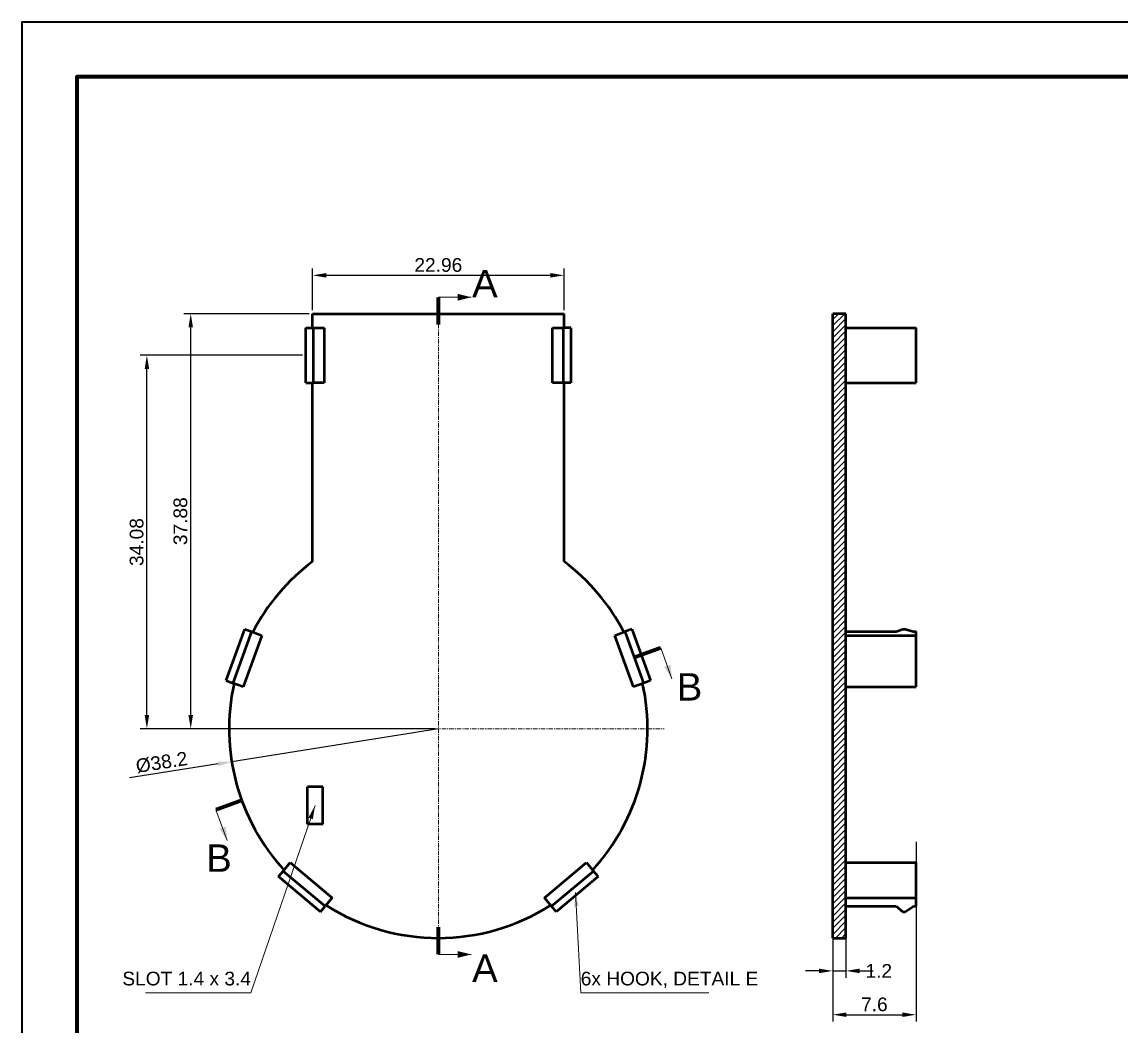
# Model space of a CAD drawing. Header units: millimetres. Extents: x 0 to 900, y 0 to 148.
# Drawn here: x 690 to 790.4, y 56.8 to 148.5 of the extents above; entities that cross this region are included whole.
import ezdxf
from ezdxf.enums import TextEntityAlignment as Align

# ---------------------------------------------------------------- set-up
doc = ezdxf.new("R2010")
doc.units = ezdxf.units.MM
doc.header["$LTSCALE"] = 0.125
doc.linetypes.add('CENTER', pattern=[5.08, 3.175, -0.635, 0.635, -0.635])
for name, color, linetype, lineweight in [('CENTER', 7, 'CENTER', 18), ('DIM', 7, 'Continuous', 18), ('FRAME', 7, 'Continuous', 70), ('SECTION_HATCH', 8, 'Continuous', 13), ('TEXT', 7, 'Continuous', 25), ('TITLE', 7, 'Continuous', 35), ('VISIBLE', 7, 'Continuous', 50)]:
    doc.layers.add(name, color=color, linetype=linetype, lineweight=lineweight)
doc.styles.add('LiberationSans', font='LiberationSans-Regular.ttf')
doc.dimstyles.new('ISO', dxfattribs={"dimscale": 0.5, "dimtxt": 2.5, "dimasz": 2.5, "dimexe": 1.25, "dimexo": 0.625, "dimtad": 1, "dimdsep": 46, "dimtxsty": 'LiberationSans', "dimcen": 0, "dimazin": 3, "dimtfac": 1, "dimtmove": 0, "dimatfit": 3})

msp = doc.modelspace()

# ---------------------------------------------------------------- hatches: boundary and pattern name
at = {"layer": 'SECTION_HATCH'}
h = msp.add_hatch(dxfattribs=at)
h.set_pattern_fill('ANSI31', scale=0.125)
h.paths.add_polyline_path([(764, 64.9), (764, 64.95), (764, 65), (764, 65.05), (764, 65.1), (764, 65.15), (764, 65.2), (764, 65.25), (764, 65.3), (764, 65.35), (764, 65.4), (764, 65.45), (764, 65.5), (764, 65.55), (764, 65.6), (764, 65.65), (764, 65.7), (764, 65.75), (764, 65.8), (764, 65.85), (764, 65.9), (764, 65.95), (764, 66), (764, 66.05), (764, 66.1), (764, 66.15), (764, 66.2), (764, 66.25), (764, 66.3), (764, 66.35), (764, 66.4), (764, 66.45), (764, 66.5), (764, 66.55), (764, 66.6), (764, 66.65), (764, 66.7), (764, 66.75), (764, 66.8), (764, 66.85), (764, 66.9), (764, 66.95), (764, 67), (764, 67.05), (764, 67.1), (764, 67.15), (764, 67.2), (764, 67.25), (764, 67.3), (764, 67.35), (764, 67.4), (764, 67.45), (764, 67.5), (764, 67.55), (764, 67.6), (764, 67.65), (764, 67.7), (764, 67.75), (764, 67.8), (764, 67.85), (764, 67.9), (764, 67.95), (764, 68), (764, 68.05), (764, 68.1), (764, 68.15), (764, 68.2), (764, 68.25), (764, 68.3), (764, 68.35), (764, 68.4), (764, 68.45), (764, 68.5), (764, 68.55), (764, 68.6), (764, 68.65), (764, 68.7), (764, 68.75), (764, 68.8), (764, 68.85), (764, 68.9), (764, 68.95), (764, 69), (764, 69.05), (764, 69.1), (764, 69.15), (764, 69.2), (764, 69.25), (764, 69.3), (764, 69.35), (764, 69.4), (764, 69.45), (764, 69.5), (764, 69.55), (764, 69.6), (764, 69.65), (764, 69.7), (764, 69.75), (764, 69.8), (764, 69.85), (764, 69.9), (764, 69.95), (764, 70), (764, 70.05), (764, 70.1), (764, 70.15), (764, 70.2), (764, 70.25), (764, 70.3), (764, 70.35), (764, 70.4), (764, 70.45), (764, 70.5), (764, 70.55), (764, 70.6), (764, 70.65), (764, 70.7), (764, 70.751), (764, 70.801), (764, 70.851), (764, 70.901), (764, 70.951), (764, 71.001), (764, 71.051), (764, 71.101), (764, 71.151), (764, 71.201), (764, 71.251), (764, 71.301), (764, 71.351), (764, 71.401), (764, 71.451), (764, 71.501), (764, 71.551), (764, 71.601), (764, 71.651), (764, 71.701), (764, 71.751), (764, 71.801), (764, 71.851), (764, 71.901), (764, 71.951), (764, 72.001), (764, 72.051), (764, 72.101), (764, 72.151), (764, 72.201), (764, 72.251), (764, 72.301), (764, 72.351), (764, 72.401), (764, 72.451), (764, 72.501), (764, 72.551), (764, 72.601), (764, 72.651), (764, 72.701), (764, 72.751), (764, 72.801), (764, 72.851), (764, 72.901), (764, 72.951), (764, 73.001), (764, 73.051), (764, 73.101), (764, 73.151), (764, 73.201), (764, 73.251), (764, 73.301), (764, 73.351), (764, 73.401), (764, 73.451), (764, 73.501), (764, 73.551), (764, 73.601), (764, 73.651), (764, 73.701), (764, 73.751), (764, 73.801), (764, 73.851), (764, 73.901), (764, 73.951), (764, 74.001), (764, 74.051), (764, 74.101), (764, 74.151), (764, 74.201), (764, 74.251), (764, 74.301), (764, 74.351), (764, 74.401), (764, 74.451), (764, 74.501), (764, 74.551), (764, 74.601), (764, 74.651), (764, 74.701), (764, 74.751), (764, 74.801), (764, 74.851), (764, 74.901), (764, 74.951), (764, 75.001), (764, 75.051), (764, 75.101), (764, 75.151), (764, 75.201), (764, 75.251), (764, 75.301), (764, 75.351), (764, 75.401), (764, 75.451), (764, 75.501), (764, 75.551), (764, 75.601), (764, 75.651), (764, 75.701), (764, 75.751), (764, 75.801), (764, 75.851), (764, 75.901), (764, 75.951), (764, 76.001), (764, 76.051), (764, 76.101), (764, 76.151), (764, 76.201), (764, 76.251), (764, 76.301), (764, 76.351), (764, 76.401), (764, 76.451), (764, 76.501), (764, 76.551), (764, 76.601), (764, 76.651), (764, 76.701), (764, 76.751), (764, 76.801), (764, 76.851), (764, 76.901), (764, 76.951), (764, 77.001), (764, 77.051), (764, 77.101), (764, 77.151), (764, 77.201), (764, 77.251), (764, 77.301), (764, 77.351), (764, 77.401), (764, 77.451), (764, 77.501), (764, 77.551), (764, 77.601), (764, 77.651), (764, 77.701), (764, 77.751), (764, 77.801), (764, 77.851), (764, 77.901), (764, 77.951), (764, 78.001), (764, 78.051), (764, 78.101), (764, 78.151), (764, 78.201), (764, 78.251), (764, 78.301), (764, 78.351), (764, 78.401), (764, 78.451), (764, 78.501), (764, 78.551), (764, 78.601), (764, 78.651), (764, 78.701), (764, 78.751), (764, 78.801), (764, 78.851), (764, 78.901), (764, 78.951), (764, 79.001), (764, 79.051), (764, 79.101), (764, 79.151), (764, 79.201), (764, 79.251), (764, 79.301), (764, 79.351), (764, 79.401), (764, 79.451), (764, 79.501), (764, 79.551), (764, 79.601), (764, 79.651), (764, 79.701), (764, 79.751), (764, 79.801), (764, 79.851), (764, 79.901), (764, 79.951), (764, 80.001), (764, 80.051), (764, 80.101), (764, 80.151), (764, 80.201), (764, 80.251), (764, 80.301), (764, 80.351), (764, 80.401), (764, 80.451), (764, 80.501), (764, 80.551), (764, 80.601), (764, 80.651), (764, 80.701), (764, 80.751), (764, 80.801), (764, 80.851), (764, 80.901), (764, 80.951), (764, 81.001), (764, 81.051), (764, 81.101), (764, 81.151), (764, 81.201), (764, 81.251), (764, 81.301), (764, 81.351), (764, 81.401), (764, 81.451), (764, 81.501), (764, 81.551), (764, 81.601), (764, 81.651), (764, 81.701), (764, 81.751), (764, 81.801), (764, 81.851), (764, 81.901), (764, 81.951), (764, 82.001), (764, 82.051), (764, 82.101), (764, 82.151), (764, 82.201), (764, 82.251), (764, 82.301), (764, 82.351), (764, 82.402), (764, 82.452), (764, 82.502), (764, 82.552), (764, 82.602), (764, 82.652), (764, 82.702), (764, 82.752), (764, 82.802), (764, 82.852), (764, 82.902), (764, 82.952), (764, 83.002), (764, 83.052), (764, 83.102), (764, 83.152), (764, 83.202), (764, 83.252), (764, 83.302), (764, 83.352), (764, 83.402), (764, 83.452), (764, 83.502), (764, 83.552), (764, 83.602), (764, 83.652), (764, 83.702), (764, 83.752), (764, 83.802), (764, 83.852), (764, 83.902), (764, 83.952), (764, 84.002), (764, 84.052), (764, 84.102), (764, 84.152), (764, 84.202), (764, 84.252), (764, 84.302), (764, 84.352), (764, 84.402), (764, 84.452), (764, 84.502), (764, 84.552), (764, 84.602), (764, 84.652), (764, 84.702), (764, 84.752), (764, 84.802), (764, 84.852), (764, 84.902), (764, 84.952), (764, 85.002), (764, 85.052), (764, 85.102), (764, 85.152), (764, 85.202), (764, 85.252), (764, 85.302), (764, 85.352), (764, 85.402), (764, 85.452), (764, 85.502), (764, 85.552), (764, 85.602), (764, 85.652), (764, 85.702), (764, 85.752), (764, 85.802), (764, 85.852), (764, 85.902), (764, 85.952), (764, 86.002), (764, 86.052), (764, 86.102), (764, 86.152), (764, 86.202), (764, 86.252), (764, 86.302), (764, 86.352), (764, 86.402), (764, 86.452), (764, 86.502), (764, 86.552), (764, 86.602), (764, 86.652), (764, 86.702), (764, 86.752), (764, 86.802), (764, 86.852), (764, 86.902), (764, 86.952), (764, 87.002), (764, 87.052), (764, 87.102), (764, 87.152), (764, 87.202), (764, 87.252), (764, 87.302), (764, 87.352), (764, 87.402), (764, 87.452), (764, 87.502), (764, 87.552), (764, 87.602), (764, 87.652), (764, 87.702), (764, 87.752), (764, 87.802), (764, 87.852), (764, 87.902), (764, 87.952), (764, 88.002), (764, 88.052), (764, 88.102), (764, 88.152), (764, 88.202), (764, 88.252), (764, 88.302), (764, 88.352), (764, 88.402), (764, 88.452), (764, 88.502), (764, 88.552), (764, 88.602), (764, 88.652), (764, 88.702), (764, 88.752), (764, 88.802), (764, 88.852), (764, 88.902), (764, 88.952), (764, 89.002), (764, 89.052), (764, 89.102), (764, 89.152), (764, 89.202), (764, 89.252), (764, 89.302), (764, 89.352), (764, 89.402), (764, 89.452), (764, 89.502), (764, 89.552), (764, 89.602), (764, 89.652), (764, 89.702), (764, 89.752), (764, 89.802), (764, 89.852), (764, 89.902), (764, 89.952), (764, 90.002), (764, 90.052), (764, 90.102), (764, 90.152), (764, 90.202), (764, 90.252), (764, 90.302), (764, 90.352), (764, 90.402), (764, 90.452), (764, 90.502), (764, 90.552), (764, 90.602), (764, 90.652), (764, 90.702), (764, 90.752), (764, 90.802), (764, 90.852), (764, 90.902), (764, 90.952), (764, 91.002), (764, 91.052), (764, 91.102), (764, 91.152), (764, 91.202), (764, 91.252), (764, 91.302), (764, 91.352), (764, 91.402), (764, 91.452), (764, 91.502), (764, 91.552), (764, 91.602), (764, 91.652), (764, 91.702), (764, 91.752), (764, 91.802), (764, 91.852), (764, 91.902), (764, 91.952), (764, 92.002), (764, 92.052), (764, 92.102), (764, 92.152), (764, 92.202), (764, 92.252), (764, 92.302), (764, 92.352), (764, 92.402), (764, 92.452), (764, 92.502), (764, 92.552), (764, 92.602), (764, 92.652), (764, 92.702), (764, 92.752), (764, 92.802), (764, 92.852), (764, 92.902), (764, 92.952), (764, 93.002), (764, 93.052), (764, 93.102), (764, 93.152), (764, 93.202), (764, 93.252), (764, 93.302), (764, 93.352), (764, 93.402), (764, 93.452), (764, 93.502), (764, 93.552), (764, 93.602), (764, 93.652), (764, 93.702), (764, 93.752), (764, 93.802), (764, 93.852), (764, 93.902), (764, 93.952), (764, 94.003), (764, 94.053), (764, 94.103), (764, 94.153), (764, 94.203), (764, 94.253), (764, 94.303), (764, 94.353), (764, 94.403), (764, 94.453), (764, 94.503), (764, 94.553), (764, 94.603), (764, 94.653), (764, 94.703), (764, 94.753), (764, 94.803), (764, 94.853), (764, 94.903), (764, 94.953), (764, 95.003), (764, 95.053), (764, 95.103), (764, 95.153), (764, 95.203), (764, 95.253), (764, 95.303), (764, 95.353), (764, 95.403), (764, 95.453), (764, 95.503), (764, 95.553), (764, 95.603), (764, 95.653), (764, 95.703), (764, 95.753), (764, 95.803), (764, 95.853), (764, 95.903), (764, 95.953), (764, 96.003), (764, 96.053), (764, 96.103), (764, 96.153), (764, 96.203), (764, 96.253), (764, 96.303), (764, 96.353), (764, 96.403), (764, 96.453), (764, 96.503), (764, 96.553), (764, 96.603), (764, 96.653), (764, 96.703), (764, 96.753), (764, 96.803), (764, 96.853), (764, 96.903), (764, 96.953), (764, 97.003), (764, 97.053), (764, 97.103), (764, 97.153), (764, 97.203), (764, 97.253), (764, 97.303), (764, 97.353), (764, 97.403), (764, 97.453), (764, 97.503), (764, 97.553), (764, 97.603), (764, 97.653), (764, 97.703), (764, 97.753), (764, 97.803), (764, 97.853), (764, 97.903), (764, 97.953), (764, 98.003), (764, 98.053), (764, 98.103), (764, 98.153), (764, 98.203), (764, 98.253), (764, 98.303), (764, 98.353), (764, 98.403), (764, 98.453), (764, 98.503), (764, 98.553), (764, 98.603), (764, 98.653), (764, 98.703), (764, 98.753), (764, 98.803), (764, 98.853), (764, 98.903), (764, 98.953), (764, 99.003), (764, 99.053), (764, 99.103), (764, 99.153), (764, 99.203), (764, 99.253), (764, 99.303), (764, 99.353), (764, 99.403), (764, 99.453), (764, 99.503), (764, 99.553), (764, 99.603), (764, 99.653), (764, 99.703), (764, 99.753), (764, 99.803), (764, 99.853), (764, 99.903), (764, 99.953), (764, 100.003), (764, 100.053), (764, 100.103), (764, 100.153), (764, 100.203), (764, 100.253), (764, 100.303), (764, 100.353), (764, 100.403), (764, 100.453), (764, 100.503), (764, 100.553), (764, 100.603), (764, 100.653), (764, 100.703), (764, 100.753), (764, 100.803), (764, 100.853), (764, 100.903), (764, 100.953), (764, 101.003), (764, 101.053), (764, 101.103), (764, 101.153), (764, 101.203), (764, 101.253), (764, 101.303), (764, 101.353), (764, 101.403), (764, 101.453), (764, 101.503), (764, 101.553), (764, 101.603), (764, 101.653), (764, 101.703), (764, 101.753), (764, 101.803), (764, 101.853), (764, 101.903), (764, 101.953), (764, 102.003), (764, 102.053), (764, 102.103), (764, 102.153), (764, 102.203), (764, 102.253), (764, 102.303), (764, 102.353), (764, 102.403), (764, 102.453), (764, 102.503), (764, 102.553), (764, 102.603), (764, 102.653), (764, 102.703), (764, 102.753), (764, 102.803), (764, 102.853), (764, 102.903), (764, 102.953), (764, 103.003), (764, 103.053), (764, 103.103), (764, 103.153), (764, 103.203), (764, 103.253), (764, 103.303), (764, 103.353), (764, 103.403), (764, 103.453), (764, 103.503), (764, 103.553), (764, 103.603), (764, 103.653), (764, 103.703), (764, 103.753), (764, 103.803), (764, 103.853), (764, 103.903), (764, 103.953), (764, 104.003), (764, 104.053), (764, 104.103), (764, 104.153), (764, 104.203), (764, 104.253), (764, 104.303), (764, 104.353), (764, 104.403), (764, 104.453), (764, 104.503), (764, 104.553), (764, 104.603), (764, 104.653), (764, 104.703), (764, 104.753), (764, 104.803), (764, 104.853), (764, 104.903), (764, 104.953), (764, 105.003), (764, 105.053), (764, 105.103), (764, 105.153), (764, 105.203), (764, 105.253), (764, 105.303), (764, 105.353), (764, 105.403), (764, 105.453), (764, 105.503), (764, 105.553), (764, 105.603), (764, 105.654), (764, 105.704), (764, 105.754), (764, 105.804), (764, 105.854), (764, 105.904), (764, 105.954), (764, 106.004), (764, 106.054), (764, 106.104), (764, 106.154), (764, 106.204), (764, 106.254), (764, 106.304), (764, 106.354), (764, 106.404), (764, 106.454), (764, 106.504), (764, 106.554), (764, 106.604), (764, 106.654), (764, 106.704), (764, 106.754), (764, 106.804), (764, 106.854), (764, 106.904), (764, 106.954), (764, 107.004), (764, 107.054), (764, 107.104), (764, 107.154), (764, 107.204), (764, 107.254), (764, 107.304), (764, 107.354), (764, 107.404), (764, 107.454), (764, 107.504), (764, 107.554), (764, 107.604), (764, 107.654), (764, 107.704), (764, 107.754), (764, 107.804), (764, 107.854), (764, 107.904), (764, 107.954), (764, 108.004), (764, 108.054), (764, 108.104), (764, 108.154), (764, 108.204), (764, 108.254), (764, 108.304), (764, 108.354), (764, 108.404), (764, 108.454), (764, 108.504), (764, 108.554), (764, 108.604), (764, 108.654), (764, 108.704), (764, 108.754), (764, 108.804), (764, 108.854), (764, 108.904), (764, 108.954), (764, 109.004), (764, 109.054), (764, 109.104), (764, 109.154), (764, 109.204), (764, 109.254), (764, 109.304), (764, 109.354), (764, 109.404), (764, 109.454), (764, 109.504), (764, 109.554), (764, 109.604), (764, 109.654), (764, 109.704), (764, 109.754), (764, 109.804), (764, 109.854), (764, 109.904), (764, 109.954), (764, 110.004), (764, 110.054), (764, 110.104), (764, 110.154), (764, 110.204), (764, 110.254), (764, 110.304), (764, 110.354), (764, 110.404), (764, 110.454), (764, 110.504), (764, 110.554), (764, 110.604), (764, 110.654), (764, 110.704), (764, 110.754), (764, 110.804), (764, 110.854), (764, 110.904), (764, 110.954), (764, 111.004), (764, 111.054), (764, 111.104), (764, 111.154), (764, 111.204), (764, 111.254), (764, 111.304), (764, 111.354), (764, 111.404), (764, 111.454), (764, 111.504), (764, 111.554), (764, 111.604), (764, 111.654), (764, 111.704), (764, 111.754), (764, 111.804), (764, 111.854), (764, 111.904), (764, 111.954), (764, 112.004), (764, 112.054), (764, 112.104), (764, 112.154), (764, 112.204), (764, 112.254), (764, 112.304), (764, 112.354), (764, 112.404), (764, 112.454), (764, 112.504), (764, 112.554), (764, 112.604), (764, 112.654), (764, 112.704), (764, 112.754), (764, 112.804), (764, 112.854), (764, 112.904), (764, 112.954), (764, 113.004), (764, 113.054), (764, 113.104), (764, 113.154), (764, 113.204), (764, 113.254), (764, 113.304), (764, 113.354), (764, 113.404), (764, 113.454), (764, 113.504), (764, 113.554), (764, 113.604), (764, 113.654), (764, 113.704), (764, 113.754), (764, 113.804), (764, 113.854), (764, 113.904), (764, 113.954), (764, 114.004), (764, 114.054), (764, 114.104), (764, 114.154), (764, 114.204), (764, 114.254), (764, 114.304), (764, 114.354), (764, 114.404), (764, 114.454), (764, 114.504), (764, 114.554), (764, 114.604), (764, 114.654), (764, 114.704), (764, 114.754), (764, 114.804), (764, 114.854), (764, 114.904), (764, 114.954), (764, 115.004), (764, 115.054), (764, 115.104), (764, 115.154), (764, 115.204), (764, 115.254), (764, 115.304), (764, 115.354), (764, 115.404), (764, 115.454), (764, 115.504), (764, 115.554), (764, 115.604), (764, 115.654), (764, 115.704), (764, 115.754), (764, 115.804), (764, 115.854), (764, 115.904), (764, 115.954), (764, 116.004), (764, 116.054), (764, 116.104), (764, 116.154), (764, 116.204), (764, 116.254), (764, 116.304), (764, 116.354), (764, 116.404), (764, 116.454), (764, 116.504), (764, 116.554), (764, 116.604), (764, 116.654), (764, 116.704), (764, 116.754), (764, 116.804), (764, 116.854), (764, 116.904), (764, 116.954), (764, 117.004), (764, 117.054), (764, 117.104), (764, 117.154), (764, 117.204), (764, 117.254), (764, 117.305), (764, 117.355), (764, 117.405), (764, 117.455), (764, 117.505), (764, 117.555), (764, 117.605), (764, 117.655), (764, 117.705), (764, 117.755), (764, 117.805), (764, 117.855), (764, 117.905), (764, 117.955), (764, 118.005), (764, 118.055), (764, 118.105), (764, 118.155), (764, 118.205), (764, 118.255), (764, 118.305), (764, 118.355), (764, 118.405), (764, 118.455), (764, 118.505), (764, 118.555), (764, 118.605), (764, 118.655), (764, 118.705), (764, 118.755), (764, 118.805), (764, 118.855), (764, 118.905), (764, 118.955), (764, 119.005), (764, 119.055), (764, 119.105), (764, 119.155), (764, 119.205), (764, 119.255), (764, 119.305), (764, 119.355), (764, 119.405), (764, 119.455), (764, 119.505), (764, 119.555), (764, 119.605), (764, 119.655), (764, 119.705), (764, 119.755), (764, 119.805), (764, 119.855), (764, 119.905), (764, 119.955), (764, 120.005), (764, 120.055), (764, 120.105), (764, 120.155), (764, 120.205), (764, 120.255), (764, 120.305), (764, 120.355), (764, 120.405), (764, 120.455), (764, 120.505), (764, 120.555), (764, 120.605), (764, 120.655), (764, 120.705), (764, 120.755), (764, 120.805), (764, 120.855), (764, 120.905), (764, 120.955), (764, 121.005), (764, 121.055), (764, 121.105), (764, 121.155), (764, 121.205), (764, 121.255), (764, 121.305), (764, 121.355), (764, 121.405), (764, 121.455), (764, 121.505), (764, 121.555), (764, 121.605), (764, 121.655), (764, 121.705), (764, 121.755), (764, 121.805), (764, 121.855), (764.025, 121.88), (764.075, 121.88), (764.125, 121.88), (764.175, 121.88), (764.225, 121.88), (764.275, 121.88), (764.325, 121.88), (764.375, 121.88), (764.425, 121.88), (764.475, 121.88), (764.525, 121.88), (764.575, 121.88), (764.625, 121.88), (764.675, 121.88), (764.725, 121.88), (764.775, 121.88), (764.825, 121.88), (764.875, 121.88), (764.925, 121.88), (764.975, 121.88), (765.025, 121.88), (765.075, 121.88), (765.125, 121.88), (765.175, 121.88), (765.2, 121.855), (765.2, 121.805), (765.2, 121.755), (765.2, 121.705), (765.2, 121.655), (765.2, 121.605), (765.2, 121.555), (765.2, 121.505), (765.2, 121.455), (765.2, 121.405), (765.2, 121.355), (765.2, 121.305), (765.2, 121.255), (765.2, 121.205), (765.2, 121.155), (765.2, 121.105), (765.2, 121.055), (765.2, 121.005), (765.2, 120.955), (765.2, 120.905), (765.2, 120.855), (765.2, 120.805), (765.2, 120.755), (765.2, 120.705), (765.2, 120.655), (765.2, 120.605), (765.2, 120.555), (765.2, 120.505), (765.2, 120.455), (765.2, 120.405), (765.2, 120.355), (765.2, 120.305), (765.2, 120.255), (765.2, 120.205), (765.2, 120.155), (765.2, 120.105), (765.2, 120.055), (765.2, 120.005), (765.2, 119.955), (765.2, 119.905), (765.2, 119.855), (765.2, 119.805), (765.2, 119.755), (765.2, 119.705), (765.2, 119.655), (765.2, 119.605), (765.2, 119.555), (765.2, 119.505), (765.2, 119.455), (765.2, 119.405), (765.2, 119.355), (765.2, 119.305), (765.2, 119.255), (765.2, 119.205), (765.2, 119.155), (765.2, 119.105), (765.2, 119.055), (765.2, 119.005), (765.2, 118.955), (765.2, 118.905), (765.2, 118.855), (765.2, 118.805), (765.2, 118.755), (765.2, 118.705), (765.2, 118.655), (765.2, 118.605), (765.2, 118.555), (765.2, 118.505), (765.2, 118.455), (765.2, 118.405), (765.2, 118.355), (765.2, 118.305), (765.2, 118.255), (765.2, 118.205), (765.2, 118.155), (765.2, 118.105), (765.2, 118.055), (765.2, 118.005), (765.2, 117.955), (765.2, 117.905), (765.2, 117.855), (765.2, 117.805), (765.2, 117.755), (765.2, 117.705), (765.2, 117.655), (765.2, 117.605), (765.2, 117.555), (765.2, 117.505), (765.2, 117.455), (765.2, 117.405), (765.2, 117.355), (765.2, 117.305), (765.2, 117.255), (765.2, 117.205), (765.2, 117.155), (765.2, 117.105), (765.2, 117.055), (765.2, 117.005), (765.2, 116.955), (765.2, 116.905), (765.2, 116.855), (765.2, 116.805), (765.2, 116.755), (765.2, 116.705), (765.2, 116.655), (765.2, 116.605), (765.2, 116.555), (765.2, 116.505), (765.2, 116.455), (765.2, 116.405), (765.2, 116.355), (765.2, 116.305), (765.2, 116.255), (765.2, 116.205), (765.2, 116.155), (765.2, 116.105), (765.2, 116.054), (765.2, 116.004), (765.2, 115.954), (765.2, 115.904), (765.2, 115.854), (765.2, 115.804), (765.2, 115.754), (765.2, 115.704), (765.2, 115.654), (765.2, 115.604), (765.2, 115.554), (765.2, 115.504), (765.2, 115.454), (765.2, 115.404), (765.2, 115.354), (765.2, 115.304), (765.2, 115.254), (765.2, 115.204), (765.2, 115.154), (765.2, 115.104), (765.2, 115.054), (765.2, 115.004), (765.2, 114.954), (765.2, 114.904), (765.2, 114.854), (765.2, 114.804), (765.2, 114.754), (765.2, 114.704), (765.2, 114.654), (765.2, 114.604), (765.2, 114.554), (765.2, 114.504), (765.2, 114.454), (765.2, 114.404), (765.2, 114.354), (765.2, 114.304), (765.2, 114.254), (765.2, 114.204), (765.2, 114.154), (765.2, 114.104), (765.2, 114.054), (765.2, 114.004), (765.2, 113.954), (765.2, 113.904), (765.2, 113.854), (765.2, 113.804), (765.2, 113.754), (765.2, 113.704), (765.2, 113.654), (765.2, 113.604), (765.2, 113.554), (765.2, 113.504), (765.2, 113.454), (765.2, 113.404), (765.2, 113.354), (765.2, 113.304), (765.2, 113.254), (765.2, 113.204), (765.2, 113.154), (765.2, 113.104), (765.2, 113.054), (765.2, 113.004), (765.2, 112.954), (765.2, 112.904), (765.2, 112.854), (765.2, 112.804), (765.2, 112.754), (765.2, 112.704), (765.2, 112.654), (765.2, 112.604), (765.2, 112.554), (765.2, 112.504), (765.2, 112.454), (765.2, 112.404), (765.2, 112.354), (765.2, 112.304), (765.2, 112.254), (765.2, 112.204), (765.2, 112.154), (765.2, 112.104), (765.2, 112.054), (765.2, 112.004), (765.2, 111.954), (765.2, 111.904), (765.2, 111.854), (765.2, 111.804), (765.2, 111.754), (765.2, 111.704), (765.2, 111.654), (765.2, 111.604), (765.2, 111.554), (765.2, 111.504), (765.2, 111.454), (765.2, 111.404), (765.2, 111.354), (765.2, 111.304), (765.2, 111.254), (765.2, 111.204), (765.2, 111.154), (765.2, 111.104), (765.2, 111.054), (765.2, 111.004), (765.2, 110.954), (765.2, 110.904), (765.2, 110.854), (765.2, 110.804), (765.2, 110.754), (765.2, 110.704), (765.2, 110.654), (765.2, 110.604), (765.2, 110.554), (765.2, 110.504), (765.2, 110.454), (765.2, 110.404), (765.2, 110.354), (765.2, 110.304), (765.2, 110.254), (765.2, 110.204), (765.2, 110.154), (765.2, 110.104), (765.2, 110.054), (765.2, 110.004), (765.2, 109.954), (765.2, 109.904), (765.2, 109.854), (765.2, 109.804), (765.2, 109.754), (765.2, 109.704), (765.2, 109.654), (765.2, 109.604), (765.2, 109.554), (765.2, 109.504), (765.2, 109.454), (765.2, 109.404), (765.2, 109.354), (765.2, 109.304), (765.2, 109.254), (765.2, 109.204), (765.2, 109.154), (765.2, 109.104), (765.2, 109.054), (765.2, 109.004), (765.2, 108.954), (765.2, 108.904), (765.2, 108.854), (765.2, 108.804), (765.2, 108.754), (765.2, 108.704), (765.2, 108.654), (765.2, 108.604), (765.2, 108.554), (765.2, 108.504), (765.2, 108.454), (765.2, 108.404), (765.2, 108.354), (765.2, 108.304), (765.2, 108.254), (765.2, 108.204), (765.2, 108.154), (765.2, 108.104), (765.2, 108.054), (765.2, 108.004), (765.2, 107.954), (765.2, 107.904), (765.2, 107.854), (765.2, 107.804), (765.2, 107.754), (765.2, 107.704), (765.2, 107.654), (765.2, 107.604), (765.2, 107.554), (765.2, 107.504), (765.2, 107.454), (765.2, 107.404), (765.2, 107.354), (765.2, 107.304), (765.2, 107.254), (765.2, 107.204), (765.2, 107.154), (765.2, 107.104), (765.2, 107.054), (765.2, 107.004), (765.2, 106.954), (765.2, 106.904), (765.2, 106.854), (765.2, 106.804), (765.2, 106.754), (765.2, 106.704), (765.2, 106.654), (765.2, 106.604), (765.2, 106.554), (765.2, 106.504), (765.2, 106.454), (765.2, 106.404), (765.2, 106.354), (765.2, 106.304), (765.2, 106.254), (765.2, 106.204), (765.2, 106.154), (765.2, 106.104), (765.2, 106.054), (765.2, 106.004), (765.2, 105.954), (765.2, 105.904), (765.2, 105.854), (765.2, 105.804), (765.2, 105.754), (765.2, 105.704), (765.2, 105.654), (765.2, 105.604), (765.2, 105.554), (765.2, 105.504), (765.2, 105.454), (765.2, 105.404), (765.2, 105.354), (765.2, 105.304), (765.2, 105.254), (765.2, 105.204), (765.2, 105.154), (765.2, 105.104), (765.2, 105.054), (765.2, 105.004), (765.2, 104.954), (765.2, 104.904), (765.2, 104.854), (765.2, 104.804), (765.2, 104.754), (765.2, 104.704), (765.2, 104.654), (765.2, 104.604), (765.2, 104.554), (765.2, 104.504), (765.2, 104.454), (765.2, 104.403), (765.2, 104.353), (765.2, 104.303), (765.2, 104.253), (765.2, 104.203), (765.2, 104.153), (765.2, 104.103), (765.2, 104.053), (765.2, 104.003), (765.2, 103.953), (765.2, 103.903), (765.2, 103.853), (765.2, 103.803), (765.2, 103.753), (765.2, 103.703), (765.2, 103.653), (765.2, 103.603), (765.2, 103.553), (765.2, 103.503), (765.2, 103.453), (765.2, 103.403), (765.2, 103.353), (765.2, 103.303), (765.2, 103.253), (765.2, 103.203), (765.2, 103.153), (765.2, 103.103), (765.2, 103.053), (765.2, 103.003), (765.2, 102.953), (765.2, 102.903), (765.2, 102.853), (765.2, 102.803), (765.2, 102.753), (765.2, 102.703), (765.2, 102.653), (765.2, 102.603), (765.2, 102.553), (765.2, 102.503), (765.2, 102.453), (765.2, 102.403), (765.2, 102.353), (765.2, 102.303), (765.2, 102.253), (765.2, 102.203), (765.2, 102.153), (765.2, 102.103), (765.2, 102.053), (765.2, 102.003), (765.2, 101.953), (765.2, 101.903), (765.2, 101.853), (765.2, 101.803), (765.2, 101.753), (765.2, 101.703), (765.2, 101.653), (765.2, 101.603), (765.2, 101.553), (765.2, 101.503), (765.2, 101.453), (765.2, 101.403), (765.2, 101.353), (765.2, 101.303), (765.2, 101.253), (765.2, 101.203), (765.2, 101.153), (765.2, 101.103), (765.2, 101.053), (765.2, 101.003), (765.2, 100.953), (765.2, 100.903), (765.2, 100.853), (765.2, 100.803), (765.2, 100.753), (765.2, 100.703), (765.2, 100.653), (765.2, 100.603), (765.2, 100.553), (765.2, 100.503), (765.2, 100.453), (765.2, 100.403), (765.2, 100.353), (765.2, 100.303), (765.2, 100.253), (765.2, 100.203), (765.2, 100.153), (765.2, 100.103), (765.2, 100.053), (765.2, 100.003), (765.2, 99.953), (765.2, 99.903), (765.2, 99.853), (765.2, 99.803), (765.2, 99.753), (765.2, 99.703), (765.2, 99.653), (765.2, 99.603), (765.2, 99.553), (765.2, 99.503), (765.2, 99.453), (765.2, 99.403), (765.2, 99.353), (765.2, 99.303), (765.2, 99.253), (765.2, 99.203), (765.2, 99.153), (765.2, 99.103), (765.2, 99.053), (765.2, 99.003), (765.2, 98.953), (765.2, 98.903), (765.2, 98.853), (765.2, 98.803), (765.2, 98.753), (765.2, 98.703), (765.2, 98.653), (765.2, 98.603), (765.2, 98.553), (765.2, 98.503), (765.2, 98.453), (765.2, 98.403), (765.2, 98.353), (765.2, 98.303), (765.2, 98.253), (765.2, 98.203), (765.2, 98.153), (765.2, 98.103), (765.2, 98.053), (765.2, 98.003), (765.2, 97.953), (765.2, 97.903), (765.2, 97.853), (765.2, 97.803), (765.2, 97.753), (765.2, 97.703), (765.2, 97.653), (765.2, 97.603), (765.2, 97.553), (765.2, 97.503), (765.2, 97.453), (765.2, 97.403), (765.2, 97.353), (765.2, 97.303), (765.2, 97.253), (765.2, 97.203), (765.2, 97.153), (765.2, 97.103), (765.2, 97.053), (765.2, 97.003), (765.2, 96.953), (765.2, 96.903), (765.2, 96.853), (765.2, 96.803), (765.2, 96.753), (765.2, 96.703), (765.2, 96.653), (765.2, 96.603), (765.2, 96.553), (765.2, 96.503), (765.2, 96.453), (765.2, 96.403), (765.2, 96.353), (765.2, 96.303), (765.2, 96.253), (765.2, 96.203), (765.2, 96.153), (765.2, 96.103), (765.2, 96.053), (765.2, 96.003), (765.2, 95.953), (765.2, 95.903), (765.2, 95.853), (765.2, 95.803), (765.2, 95.753), (765.2, 95.703), (765.2, 95.653), (765.2, 95.603), (765.2, 95.553), (765.2, 95.503), (765.2, 95.453), (765.2, 95.403), (765.2, 95.353), (765.2, 95.303), (765.2, 95.253), (765.2, 95.203), (765.2, 95.153), (765.2, 95.103), (765.2, 95.053), (765.2, 95.003), (765.2, 94.953), (765.2, 94.903), (765.2, 94.853), (765.2, 94.803), (765.2, 94.753), (765.2, 94.703), (765.2, 94.653), (765.2, 94.603), (765.2, 94.553), (765.2, 94.503), (765.2, 94.453), (765.2, 94.403), (765.2, 94.353), (765.2, 94.303), (765.2, 94.253), (765.2, 94.203), (765.2, 94.153), (765.2, 94.103), (765.2, 94.053), (765.2, 94.003), (765.2, 93.953), (765.2, 93.903), (765.2, 93.853), (765.2, 93.803), (765.2, 93.753), (765.2, 93.703), (765.2, 93.653), (765.2, 93.603), (765.2, 93.553), (765.2, 93.503), (765.2, 93.453), (765.2, 93.403), (765.2, 93.353), (765.2, 93.303), (765.2, 93.253), (765.2, 93.203), (765.2, 93.153), (765.2, 93.103), (765.2, 93.053), (765.2, 93.003), (765.2, 92.953), (765.2, 92.903), (765.2, 92.853), (765.2, 92.803), (765.2, 92.752), (765.2, 92.702), (765.2, 92.652), (765.2, 92.602), (765.2, 92.552), (765.2, 92.502), (765.2, 92.452), (765.2, 92.402), (765.2, 92.352), (765.2, 92.302), (765.2, 92.252), (765.2, 92.202), (765.2, 92.152), (765.2, 92.102), (765.2, 92.052), (765.2, 92.002), (765.2, 91.952), (765.2, 91.902), (765.2, 91.852), (765.2, 91.802), (765.2, 91.752), (765.2, 91.702), (765.2, 91.652), (765.2, 91.602), (765.2, 91.552), (765.2, 91.502), (765.2, 91.452), (765.2, 91.402), (765.2, 91.352), (765.2, 91.302), (765.2, 91.252), (765.2, 91.202), (765.2, 91.152), (765.2, 91.102), (765.2, 91.052), (765.2, 91.002), (765.2, 90.952), (765.2, 90.902), (765.2, 90.852), (765.2, 90.802), (765.2, 90.752), (765.2, 90.702), (765.2, 90.652), (765.2, 90.602), (765.2, 90.552), (765.2, 90.502), (765.2, 90.452), (765.2, 90.402), (765.2, 90.352), (765.2, 90.302), (765.2, 90.252), (765.2, 90.202), (765.2, 90.152), (765.2, 90.102), (765.2, 90.052), (765.2, 90.002), (765.2, 89.952), (765.2, 89.902), (765.2, 89.852), (765.2, 89.802), (765.2, 89.752), (765.2, 89.702), (765.2, 89.652), (765.2, 89.602), (765.2, 89.552), (765.2, 89.502), (765.2, 89.452), (765.2, 89.402), (765.2, 89.352), (765.2, 89.302), (765.2, 89.252), (765.2, 89.202), (765.2, 89.152), (765.2, 89.102), (765.2, 89.052), (765.2, 89.002), (765.2, 88.952), (765.2, 88.902), (765.2, 88.852), (765.2, 88.802), (765.2, 88.752), (765.2, 88.702), (765.2, 88.652), (765.2, 88.602), (765.2, 88.552), (765.2, 88.502), (765.2, 88.452), (765.2, 88.402), (765.2, 88.352), (765.2, 88.302), (765.2, 88.252), (765.2, 88.202), (765.2, 88.152), (765.2, 88.102), (765.2, 88.052), (765.2, 88.002), (765.2, 87.952), (765.2, 87.902), (765.2, 87.852), (765.2, 87.802), (765.2, 87.752), (765.2, 87.702), (765.2, 87.652), (765.2, 87.602), (765.2, 87.552), (765.2, 87.502), (765.2, 87.452), (765.2, 87.402), (765.2, 87.352), (765.2, 87.302), (765.2, 87.252), (765.2, 87.202), (765.2, 87.152), (765.2, 87.102), (765.2, 87.052), (765.2, 87.002), (765.2, 86.952), (765.2, 86.902), (765.2, 86.852), (765.2, 86.802), (765.2, 86.752), (765.2, 86.702), (765.2, 86.652), (765.2, 86.602), (765.2, 86.552), (765.2, 86.502), (765.2, 86.452), (765.2, 86.402), (765.2, 86.352), (765.2, 86.302), (765.2, 86.252), (765.2, 86.202), (765.2, 86.152), (765.2, 86.102), (765.2, 86.052), (765.2, 86.002), (765.2, 85.952), (765.2, 85.902), (765.2, 85.852), (765.2, 85.802), (765.2, 85.752), (765.2, 85.702), (765.2, 85.652), (765.2, 85.602), (765.2, 85.552), (765.2, 85.502), (765.2, 85.452), (765.2, 85.402), (765.2, 85.352), (765.2, 85.302), (765.2, 85.252), (765.2, 85.202), (765.2, 85.152), (765.2, 85.102), (765.2, 85.052), (765.2, 85.002), (765.2, 84.952), (765.2, 84.902), (765.2, 84.852), (765.2, 84.802), (765.2, 84.752), (765.2, 84.702), (765.2, 84.652), (765.2, 84.602), (765.2, 84.552), (765.2, 84.502), (765.2, 84.452), (765.2, 84.402), (765.2, 84.352), (765.2, 84.302), (765.2, 84.252), (765.2, 84.202), (765.2, 84.152), (765.2, 84.102), (765.2, 84.052), (765.2, 84.002), (765.2, 83.952), (765.2, 83.902), (765.2, 83.852), (765.2, 83.802), (765.2, 83.752), (765.2, 83.702), (765.2, 83.652), (765.2, 83.602), (765.2, 83.552), (765.2, 83.502), (765.2, 83.452), (765.2, 83.402), (765.2, 83.352), (765.2, 83.302), (765.2, 83.252), (765.2, 83.202), (765.2, 83.152), (765.2, 83.102), (765.2, 83.052), (765.2, 83.002), (765.2, 82.952), (765.2, 82.902), (765.2, 82.852), (765.2, 82.802), (765.2, 82.752), (765.2, 82.702), (765.2, 82.652), (765.2, 82.602), (765.2, 82.552), (765.2, 82.502), (765.2, 82.452), (765.2, 82.402), (765.2, 82.352), (765.2, 82.302), (765.2, 82.252), (765.2, 82.202), (765.2, 82.152), (765.2, 82.102), (765.2, 82.052), (765.2, 82.002), (765.2, 81.952), (765.2, 81.902), (765.2, 81.852), (765.2, 81.802), (765.2, 81.752), (765.2, 81.702), (765.2, 81.652), (765.2, 81.602), (765.2, 81.552), (765.2, 81.502), (765.2, 81.452), (765.2, 81.402), (765.2, 81.352), (765.2, 81.302), (765.2, 81.252), (765.2, 81.202), (765.2, 81.151), (765.2, 81.101), (765.2, 81.051), (765.2, 81.001), (765.2, 80.951), (765.2, 80.901), (765.2, 80.851), (765.2, 80.801), (765.2, 80.751), (765.2, 80.701), (765.2, 80.651), (765.2, 80.601), (765.2, 80.551), (765.2, 80.501), (765.2, 80.451), (765.2, 80.401), (765.2, 80.351), (765.2, 80.301), (765.2, 80.251), (765.2, 80.201), (765.2, 80.151), (765.2, 80.101), (765.2, 80.051), (765.2, 80.001), (765.2, 79.951), (765.2, 79.901), (765.2, 79.851), (765.2, 79.801), (765.2, 79.751), (765.2, 79.701), (765.2, 79.651), (765.2, 79.601), (765.2, 79.551), (765.2, 79.501), (765.2, 79.451), (765.2, 79.401), (765.2, 79.351), (765.2, 79.301), (765.2, 79.251), (765.2, 79.201), (765.2, 79.151), (765.2, 79.101), (765.2, 79.051), (765.2, 79.001), (765.2, 78.951), (765.2, 78.901), (765.2, 78.851), (765.2, 78.801), (765.2, 78.751), (765.2, 78.701), (765.2, 78.651), (765.2, 78.601), (765.2, 78.551), (765.2, 78.501), (765.2, 78.451), (765.2, 78.401), (765.2, 78.351), (765.2, 78.301), (765.2, 78.251), (765.2, 78.201), (765.2, 78.151), (765.2, 78.101), (765.2, 78.051), (765.2, 78.001), (765.2, 77.951), (765.2, 77.901), (765.2, 77.851), (765.2, 77.801), (765.2, 77.751), (765.2, 77.701), (765.2, 77.651), (765.2, 77.601), (765.2, 77.551), (765.2, 77.501), (765.2, 77.451), (765.2, 77.401), (765.2, 77.351), (765.2, 77.301), (765.2, 77.251), (765.2, 77.201), (765.2, 77.151), (765.2, 77.101), (765.2, 77.051), (765.2, 77.001), (765.2, 76.951), (765.2, 76.901), (765.2, 76.851), (765.2, 76.801), (765.2, 76.751), (765.2, 76.701), (765.2, 76.651), (765.2, 76.601), (765.2, 76.551), (765.2, 76.501), (765.2, 76.451), (765.2, 76.401), (765.2, 76.351), (765.2, 76.301), (765.2, 76.251), (765.2, 76.201), (765.2, 76.151), (765.2, 76.101), (765.2, 76.051), (765.2, 76.001), (765.2, 75.951), (765.2, 75.901), (765.2, 75.851), (765.2, 75.801), (765.2, 75.751), (765.2, 75.701), (765.2, 75.651), (765.2, 75.601), (765.2, 75.551), (765.2, 75.501), (765.2, 75.451), (765.2, 75.401), (765.2, 75.351), (765.2, 75.301), (765.2, 75.251), (765.2, 75.201), (765.2, 75.151), (765.2, 75.101), (765.2, 75.051), (765.2, 75.001), (765.2, 74.951), (765.2, 74.901), (765.2, 74.851), (765.2, 74.801), (765.2, 74.751), (765.2, 74.701), (765.2, 74.651), (765.2, 74.601), (765.2, 74.551), (765.2, 74.501), (765.2, 74.451), (765.2, 74.401), (765.2, 74.351), (765.2, 74.301), (765.2, 74.251), (765.2, 74.201), (765.2, 74.151), (765.2, 74.101), (765.2, 74.051), (765.2, 74.001), (765.2, 73.951), (765.2, 73.901), (765.2, 73.851), (765.2, 73.801), (765.2, 73.751), (765.2, 73.701), (765.2, 73.651), (765.2, 73.601), (765.2, 73.551), (765.2, 73.501), (765.2, 73.451), (765.2, 73.401), (765.2, 73.351), (765.2, 73.301), (765.2, 73.251), (765.2, 73.201), (765.2, 73.151), (765.2, 73.101), (765.2, 73.051), (765.2, 73.001), (765.2, 72.951), (765.2, 72.901), (765.2, 72.851), (765.2, 72.801), (765.2, 72.751), (765.2, 72.701), (765.2, 72.651), (765.2, 72.601), (765.2, 72.551), (765.2, 72.501), (765.2, 72.451), (765.2, 72.401), (765.2, 72.351), (765.2, 72.301), (765.2, 72.251), (765.2, 72.201), (765.2, 72.151), (765.2, 72.101), (765.2, 72.051), (765.2, 72.001), (765.2, 71.951), (765.2, 71.901), (765.2, 71.851), (765.2, 71.801), (765.2, 71.751), (765.2, 71.701), (765.2, 71.651), (765.2, 71.601), (765.2, 71.551), (765.2, 71.501), (765.2, 71.451), (765.2, 71.401), (765.2, 71.351), (765.2, 71.301), (765.2, 71.251), (765.2, 71.201), (765.2, 71.151), (765.2, 71.101), (765.2, 71.051), (765.2, 71.001), (765.2, 70.951), (765.2, 70.901), (765.2, 70.851), (765.2, 70.801), (765.2, 70.751), (765.2, 70.701), (765.2, 70.651), (765.2, 70.601), (765.2, 70.551), (765.2, 70.501), (765.2, 70.451), (765.2, 70.401), (765.2, 70.351), (765.2, 70.301), (765.2, 70.251), (765.2, 70.201), (765.2, 70.151), (765.2, 70.101), (765.2, 70.051), (765.2, 70.001), (765.2, 69.951), (765.2, 69.901), (765.2, 69.851), (765.2, 69.801), (765.2, 69.751), (765.2, 69.701), (765.2, 69.651), (765.2, 69.601), (765.2, 69.551), (765.2, 69.5), (765.2, 69.45), (765.2, 69.4), (765.2, 69.35), (765.2, 69.3), (765.2, 69.25), (765.2, 69.2), (765.2, 69.15), (765.2, 69.1), (765.2, 69.05), (765.2, 69), (765.2, 68.95), (765.2, 68.9), (765.2, 68.85), (765.2, 68.8), (765.2, 68.75), (765.2, 68.7), (765.2, 68.65), (765.2, 68.6), (765.2, 68.55), (765.2, 68.5), (765.2, 68.45), (765.2, 68.4), (765.2, 68.35), (765.2, 68.3), (765.2, 68.25), (765.2, 68.2), (765.2, 68.15), (765.2, 68.1), (765.2, 68.05), (765.2, 68), (765.2, 67.95), (765.2, 67.9), (765.2, 67.85), (765.2, 67.8), (765.2, 67.75), (765.2, 67.7), (765.2, 67.65), (765.2, 67.6), (765.2, 67.55), (765.2, 67.5), (765.2, 67.45), (765.2, 67.4), (765.2, 67.35), (765.2, 67.3), (765.2, 67.25), (765.2, 67.2), (765.2, 67.15), (765.2, 67.1), (765.2, 67.05), (765.2, 67), (765.2, 66.95), (765.2, 66.9), (765.2, 66.85), (765.2, 66.8), (765.2, 66.75), (765.2, 66.7), (765.2, 66.65), (765.2, 66.6), (765.2, 66.55), (765.2, 66.5), (765.2, 66.45), (765.2, 66.4), (765.2, 66.35), (765.2, 66.3), (765.2, 66.25), (765.2, 66.2), (765.2, 66.15), (765.2, 66.1), (765.2, 66.05), (765.2, 66), (765.2, 65.95), (765.2, 65.9), (765.2, 65.85), (765.2, 65.8), (765.2, 65.75), (765.2, 65.7), (765.2, 65.65), (765.2, 65.6), (765.2, 65.55), (765.2, 65.5), (765.2, 65.45), (765.2, 65.4), (765.2, 65.35), (765.2, 65.3), (765.2, 65.25), (765.2, 65.2), (765.2, 65.15), (765.2, 65.1), (765.2, 65.05), (765.2, 65), (765.2, 64.95), (765.2, 64.9), (765.15, 64.9), (765.1, 64.9), (765.05, 64.9), (765, 64.9), (764.95, 64.9), (764.9, 64.9), (764.85, 64.9), (764.8, 64.9), (764.75, 64.9), (764.7, 64.9), (764.65, 64.9), (764.6, 64.9), (764.55, 64.9), (764.5, 64.9), (764.45, 64.9), (764.4, 64.9), (764.35, 64.9), (764.3, 64.9), (764.25, 64.9), (764.2, 64.9), (764.15, 64.9), (764.1, 64.9), (764.05, 64.9)])

# ---------------------------------------------------------------- linework, layer by layer
at = {"layer": 'CENTER'}
for p, q in [((728, 63.4), (728, 123.38)), ((707.4, 84), (748.6, 84))]:
    msp.add_line(p, q, dxfattribs=at)
at = {"layer": 'DIM'}
for p, q in [((728, 123.38), (731, 123.38)), ((748.297, 91.388), (749.323, 88.569)), ((707.703, 76.612), (708.729, 73.793)), ((716.75, 77), (710.9, 59.9)), ((740.534, 69.062), (741, 59.9)), ((728, 63.4), (731, 63.4)), ((710.9, 59.9), (701.275, 59.9)), ((741, 59.9), (752.688, 59.9))]:
    msp.add_line(p, q, dxfattribs=at)
for points in [[(731, 123.38), (729.75, 123.692), (729.75, 123.067)], [(749.323, 88.569), (749.19, 89.85), (748.602, 89.636)], [(716.75, 77), (716.543, 75.75), (716.148, 75.885)], [(708.729, 73.793), (708.595, 75.075), (708.008, 74.861)], [(740.534, 69.062), (740.806, 67.824), (740.39, 67.803)], [(731, 63.4), (729.75, 63.712), (729.75, 63.087)]]:
    msp.add_solid(points, dxfattribs=at)
at = {"layer": 'FRAME'}
msp.add_lwpolyline([(695, 5), (895, 5), (895, 143.5), (695, 143.5)], close=True, dxfattribs=at)
at = {"layer": 'TITLE'}
msp.add_lwpolyline([(690, 0), (900, 0), (900, 148.5), (690, 148.5)], close=True, dxfattribs=at)
at = {"layer": 'VISIBLE'}
for p, q in [((716.52, 120.58), (716.52, 121.88)), ((716.52, 121.88), (739.48, 121.88)), ((739.48, 120.58), (739.48, 121.88)), ((765.2, 121.88), (764, 121.88)), ((764, 64.9), (764, 121.88)), ((765.2, 64.9), (765.2, 121.88)), ((715.92, 120.58), (716.57, 120.58)), ((715.92, 115.58), (715.92, 120.58)), ((716.57, 120.58), (717.57, 120.58)), ((716.57, 120.58), (716.57, 115.58)), ((717.57, 120.58), (717.57, 115.58)), ((738.43, 115.58), (738.43, 120.58)), ((738.43, 120.58), (739.43, 120.58)), ((740.08, 120.58), (739.43, 120.58)), ((739.43, 115.58), (739.43, 120.58)), ((740.08, 120.58), (740.08, 115.58)), ((765.2, 120.58), (771.6, 120.58)), ((771.6, 115.58), (771.6, 120.58)), ((715.92, 115.58), (716.57, 115.58)), ((716.52, 99.265), (716.52, 115.58)), ((717.57, 115.58), (716.57, 115.58)), ((739.43, 115.58), (738.43, 115.58)), ((740.08, 115.58), (739.43, 115.58)), ((739.48, 99.265), (739.48, 115.58)), ((765.2, 115.58), (771.6, 115.58)), ((708.633, 88.389), (710.343, 93.087)), ((710.954, 92.865), (709.244, 88.166)), ((711.894, 92.523), (710.183, 87.824)), ((710.343, 93.087), (710.954, 92.865)), ((710.954, 92.865), (711.894, 92.523)), ((744.106, 92.523), (745.046, 92.865)), ((745.817, 87.824), (744.106, 92.523)), ((745.657, 93.087), (745.046, 92.865)), ((746.756, 88.166), (745.046, 92.865)), ((745.657, 93.087), (747.367, 88.389)), ((765.2, 92.865), (769.788, 92.865)), ((765.2, 92.523), (771.6, 92.523)), ((769.788, 92.865), (770.4, 93.087)), ((770.4, 93.087), (770.6, 93.087)), ((770.6, 93.087), (771.365, 92.865)), ((771.365, 92.865), (771.6, 92.865)), ((771.6, 92.523), (771.6, 92.865)), ((771.6, 87.824), (771.6, 92.523)), ((708.633, 88.389), (709.244, 88.166)), ((747.367, 88.389), (746.756, 88.166)), ((710.183, 87.824), (709.244, 88.166)), ((746.756, 88.166), (745.817, 87.824)), ((765.2, 87.824), (771.6, 87.824)), ((717.45, 78.7), (716.05, 78.7)), ((716.05, 75.3), (716.05, 78.7)), ((717.45, 75.3), (717.45, 78.7)), ((717.45, 75.3), (716.05, 75.3)), ((713.84, 71.014), (714.483, 71.78)), ((714.483, 71.78), (718.313, 68.566)), ((737.687, 68.566), (741.517, 71.78)), ((741.517, 71.78), (742.16, 71.014)), ((765.2, 71.78), (771.6, 71.78)), ((771.6, 68.566), (771.6, 71.78)), ((713.422, 70.516), (713.84, 71.014)), ((717.252, 67.302), (713.422, 70.516)), ((713.84, 71.014), (717.67, 67.8)), ((738.33, 67.8), (742.16, 71.014)), ((742.578, 70.516), (738.748, 67.302)), ((742.578, 70.516), (742.16, 71.014)), ((718.313, 68.566), (717.67, 67.8)), ((738.33, 67.8), (737.687, 68.566)), ((765.2, 68.566), (771.6, 68.566)), ((771.6, 67.8), (771.6, 68.566)), ((717.252, 67.302), (717.67, 67.8)), ((738.748, 67.302), (738.33, 67.8)), ((765.2, 67.8), (769.788, 67.8)), ((769.788, 67.8), (770.4, 67.302)), ((770.4, 67.302), (770.6, 67.302)), ((770.6, 67.302), (771.365, 67.8)), ((771.365, 67.8), (771.6, 67.8)), ((764, 64.9), (765.2, 64.9))]:
    msp.add_line(p, q, dxfattribs=at)
at = {"layer": 'VISIBLE', "const_width": 0.35}
for points in [[(728, 123.38), (728, 120.88)], [(748.297, 91.388), (745.948, 90.533)], [(707.703, 76.612), (710.052, 77.467)], [(728, 63.4), (728, 65.9)]]:
    msp.add_lwpolyline(points, dxfattribs=at)
at = {"layer": 'VISIBLE'}
for start, end in [(126.94493, 152.47897), (27.52103, 53.05507), (167.52103, 222.47897), (317.52103, 12.47897), (237.52103, 302.47897)]:
    msp.add_arc((728, 84), 19.1, start, end, dxfattribs=at)

# ---------------------------------------------------------------- texts
at = {"layer": 'TEXT', "style": 'LiberationSans'}
for s, p in [('A', (732.25, 124.63)), ('B', (750.926, 87.821)), ('B', (707.982, 72.191)), ('A', (732.25, 62.15))]:
    msp.add_text(s, height=2.5, dxfattribs=at).set_placement(p, align=Align.MIDDLE_CENTER)
msp.add_text('SLOT 1.4 x 3.4', height=1.25, dxfattribs=at).set_placement((710.9, 60.2), align=Align.BOTTOM_RIGHT)
msp.add_text('6x HOOK, DETAIL E', height=1.25, dxfattribs=at).set_placement((741, 60.2), align=Align.BOTTOM_LEFT)

# ---------------------------------------------------------------- dimensions: what is measured, and where the dimension line sits
at = {"layer": 'DIM'}
for base, p1, p2 in [((716.52, 125.38), (716.52, 121.88), (739.48, 121.88)), ((764, 57.9), (764, 74), (771.6, 74))]:
    msp.add_linear_dim(base=base, p1=p1, p2=p2, dimstyle='ISO', dxfattribs=at).render()
for base, p2 in [((705.4, 84), (716.52, 121.88)), ((701.4, 84), (715.92, 118.08))]:
    msp.add_linear_dim(base=base, p1=(728, 84), p2=p2, angle=90, dimstyle='ISO', dxfattribs=at).render()
msp.add_diameter_dim(center=(728, 84), radius=19.1, location=(702.9, 80), dimstyle='ISO', dxfattribs=at).render()
msp.add_linear_dim(base=(764, 61.9), p1=(764, 74), p2=(765.2, 74), location=(768.2, 61.9), dimstyle='ISO', override={"dimtmove": 2}, dxfattribs=at).render()

doc.saveas('drawing.dxf')
